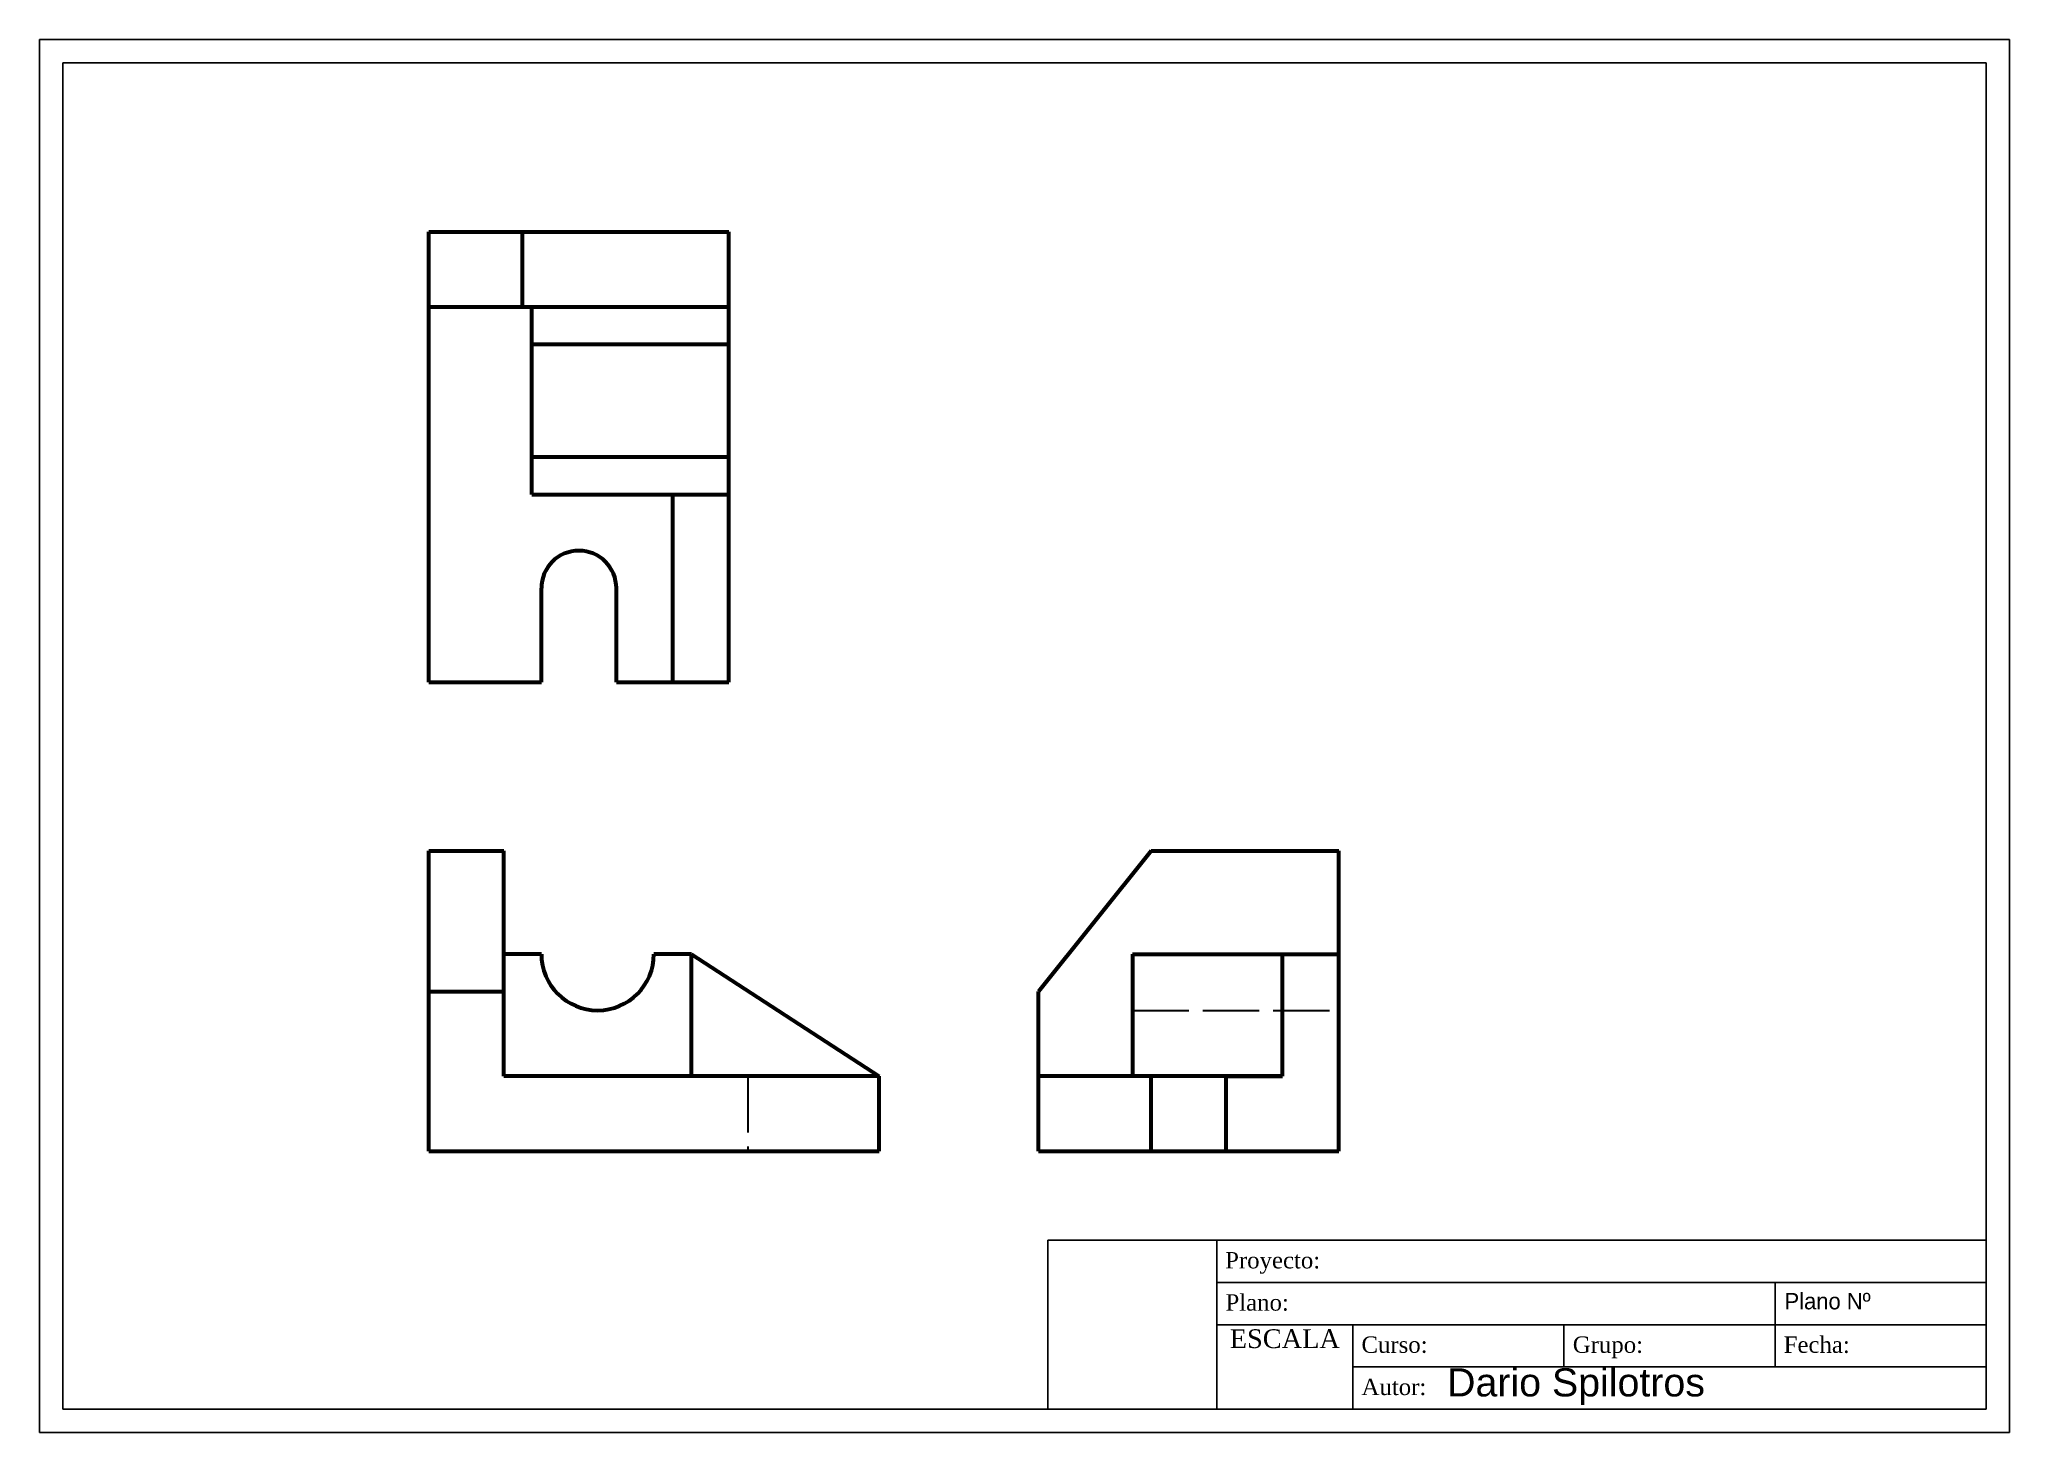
# Model space of a CAD drawing. Header units: millimetres. Extents: x -123 to 297, y 0 to 297.
import ezdxf
from ezdxf.enums import TextEntityAlignment as Align

# ---------------------------------------------------------------- set-up
doc = ezdxf.new("R2010")
doc.units = ezdxf.units.MM
doc.linetypes.add('ACAD_ISO02W100', pattern=[15, 12, -3])
doc.layers.get('0').update_dxf_attribs({"true_color": 0xffffff})
for name, color, linetype, lineweight, true_color in [('aristaocultas', 2, 'ACAD_ISO02W100', 30, 0xffff00), ('aristas visibles', 7, 'Continuous', 60, 0x000000), ('cotas y texto', 5, 'Continuous', 20, 0x0000ff)]:
    doc.layers.add(name, color=color, linetype=linetype, lineweight=lineweight, true_color=true_color)
doc.styles.add('textstyle0', font='')
doc.styles.add('textstyle1', font='')
doc.styles.add('textstyle10', font='')
doc.styles.add('textstyle11', font='')
doc.styles.add('textstyle12', font='')
doc.styles.add('textstyle13', font='')
doc.styles.add('textstyle14', font='')
doc.styles.add('textstyle2', font='')
doc.styles.add('textstyle9', font='')
doc.styles.get('textstyle0').set_extended_font_data('textstyle2')
doc.styles.get('textstyle1').set_extended_font_data('times.ttf')
doc.styles.get('textstyle10').set_extended_font_data('times.ttf')
doc.styles.get('textstyle11').set_extended_font_data('times.ttf')
doc.styles.get('textstyle12').set_extended_font_data('times.ttf')
doc.styles.get('textstyle13').set_extended_font_data('times.ttf')
doc.styles.get('textstyle14').set_extended_font_data('Arial')
doc.styles.get('textstyle2').set_extended_font_data('times.ttf')
doc.styles.get('textstyle9').set_extended_font_data('times.ttf')

msp = doc.modelspace()

# ---------------------------------------------------------------- linework, layer by layer
for p, q in [((-123, 0), (-123, 297)), ((297, 297), (-123, 297)), ((297, 0), (297, 297)), ((-118, 5), (-118, 292)), ((-118, 292), (292, 292)), ((292, 292), (292, 5)), ((92, 41), (292, 41)), ((92, 41), (92, 5)), ((128, 41), (128, 5)), ((292, 32), (128, 32)), ((247, 32), (247, 14)), ((128, 23), (292, 23)), ((157, 23), (157, 5)), ((202, 14), (202, 23)), ((157, 14), (292, 14)), ((292, 5), (-118, 5)), ((92, 5), (292, 5)), ((297, 0), (-123, 0))]:
    msp.add_line(p, q)
at = {"layer": 'aristaocultas'}
for p, q in [((110, 90), (154, 90)), ((28, 76), (28, 60))]:
    msp.add_line(p, q, dxfattribs=at)
at = {"layer": 'aristas visibles'}
for p, q in [((-40, 160), (-40, 256)), ((-40, 256), (24, 256)), ((-20, 240), (-20, 256)), ((24, 160), (24, 256)), ((-40, 240), (24, 240)), ((-18, 200), (-18, 240)), ((-18, 232), (24, 232)), ((-18, 208), (24, 208)), ((-18, 200), (24, 200)), ((12, 160), (12, 200)), ((-16, 160), (-16, 180)), ((0, 160), (0, 180)), ((-40, 160), (-16, 160)), ((0, 160), (24, 160)), ((-40, 60), (-40, 124)), ((-40, 124), (-24, 124)), ((-24, 76), (-24, 124)), ((114, 124), (90, 94)), ((114, 124), (154, 124)), ((154, 60), (154, 124)), ((-16, 102), (-24, 102)), ((16, 102), (8, 102)), ((16, 76), (16, 102)), ((16, 102), (56, 76)), ((110, 102), (154, 102)), ((110, 102), (110, 76)), ((142, 76), (142, 102)), ((142, 102), (154, 102)), ((-40, 60), (-40, 94)), ((-40, 94), (-24, 94)), ((90, 60), (90, 94)), ((56, 76), (-24, 76)), ((56, 60), (56, 76)), ((90, 60), (90, 76)), ((114, 76), (90, 76)), ((114, 60), (114, 76)), ((142, 76), (114, 76)), ((130, 60), (130, 76)), ((130, 76), (142, 76)), ((-40, 60), (56, 60)), ((90, 60), (154, 60))]:
    msp.add_line(p, q, dxfattribs=at)
for centre, radius, start, end in [((-8, 180), 8, 0, 180), ((-4, 102), 12, 180, 0)]:
    msp.add_arc(centre, radius, start, end, dxfattribs=at)

# ---------------------------------------------------------------- texts
for s, height, style, p in [('Proyecto:', 3.5, 'textstyle2', (139.9, 35)), ('Plano:', 3.5, 'textstyle1', (136.6, 26)), ('Plano Nº', 3.5, 'textstyle0', (258.2, 26.27)), ('ESCALA', 4, 'textstyle13', (142.49, 18.02)), ('Curso:', 3.5, 'textstyle9', (165.88, 17)), ('Grupo:', 3.5, 'textstyle10', (211.37, 17)), ('Fecha:', 3.5, 'textstyle11', (255.89, 17)), ('Autor:', 3.5, 'textstyle12', (165.75, 8))]:
    msp.add_text(s, height=height, dxfattribs=dict(style=style)).set_placement(p, align=Align.CENTER)
at = {"layer": 'cotas y texto', "insert": (177.09, 13.71), "char_height": 6, "attachment_point": 1, "style": 'textstyle14'}
msp.add_mtext('Dario Spilotros', dxfattribs=at)

doc.saveas('drawing.dxf')
